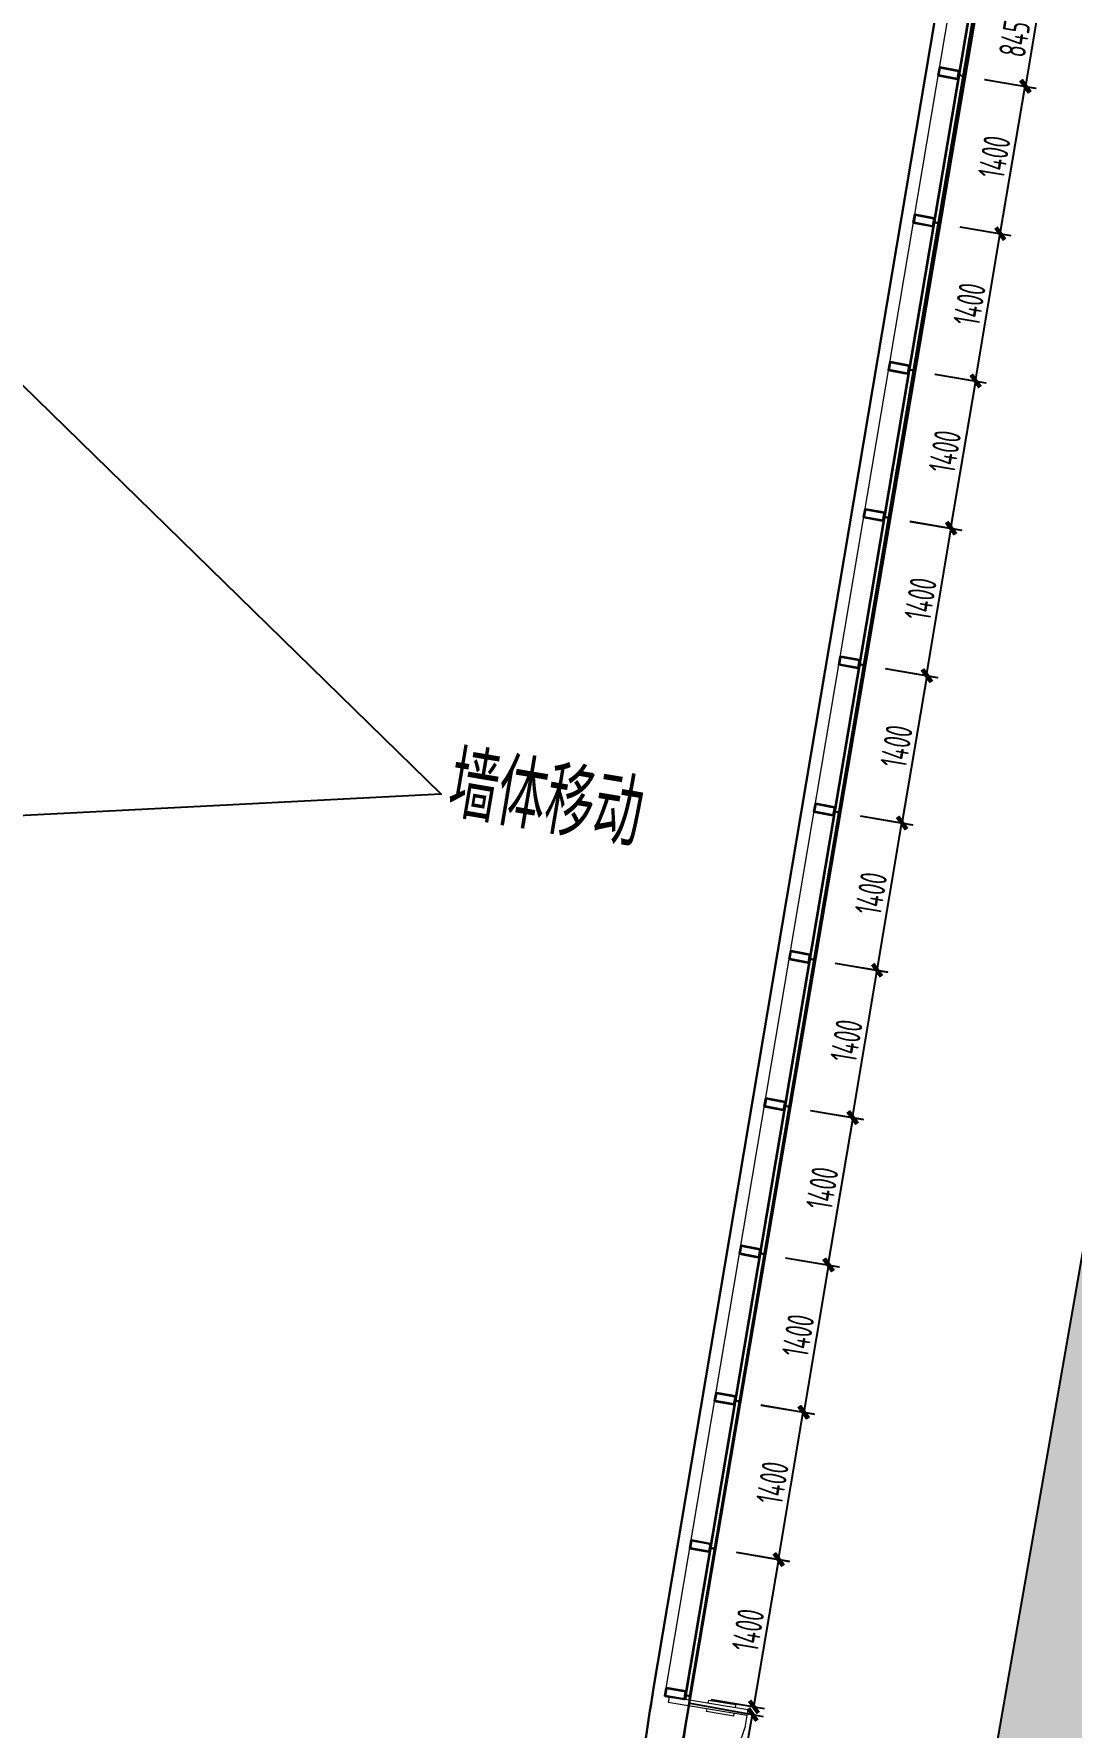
# Model space of a CAD drawing. Extents: x -936 to 12807311, y 101 to 1511157.
# Drawn here: x 12335360 to 12345085, y 1242342 to 1258214 of the extents above; entities that cross this region are included whole.
import ezdxf

# ---------------------------------------------------------------- set-up
doc = ezdxf.new("R2010")
doc.units = 0
doc.header["$LTSCALE"] = 1000
doc.header["$MEASUREMENT"] = 0
for name, color, linetype, lineweight in [('PX-GLAZ-F2$0$PX-GLAZ-F2$0$_EDO-ALUMINIUM-SECTION', 90, 'Continuous', 30), ('PX-GLAZ-F2$0$PX-GLAZ-F2$0$_EDO-ALUMINIUM-VIEW', 94, 'Continuous', 18), ('PX-GLAZ-F2$0$PX-GLAZ-F2$0$_EDO-GLASS-SECTION', 130, 'Continuous', 30), ('PX-GLAZ-F2$0$PX-GLAZ-F2$0$PX-GLAZ-F2$0$板边线', 36, 'Continuous', 30), ('PX-GLAZ-F2$0$PX-GLAZ-F2$0$WINDOW', 4, 'Continuous', 5)]:
    doc.layers.add(name, color=color, linetype=linetype, lineweight=lineweight)
for name, color, linetype in [('PX-GLAZ-F2$0$PX-GLAZ-F2$0$PX-GLAZ-F2$0$幕墙线', 104, 'Continuous'), ('PX-GLAZ-F2$0$PX-GLAZ-F2$0$绿化', 3, 'Continuous'), ('PX-GLAZ-F2$0$PX-PLAN-F2-T1$0$A-DIMS-150', 1, 'Continuous'), ('PX-GLAZ-F2$0$绿化', 3, 'Continuous')]:
    doc.layers.add(name, color=color, linetype=linetype)
doc.layers.add('PX-ST-F2$0$20220620 楼梯修改', color=17, linetype='Continuous', plot=False)
doc.styles.add('PX-GLAZ-F2$0$PX-PLAN-F2-T1$0$XD2008_T3', font='xd-hzs.shx', dxfattribs={"width": 0.7, "bigfont": 'xd-hztxt.shx'})
doc.styles.add('PX-ST-F2$0$Standard', font='gbenor.shx', dxfattribs={"bigfont": 'gbcbig.shx'})
doc.dimstyles.new('PX-GLAZ-F2$0$PX-PLAN-F2-T1$0$XD300$0&&100', dxfattribs={"dimtxt": 250, "dimasz": 100, "dimexe": 100, "dimexo": 200, "dimgap": 50, "dimtad": 1, "dimdec": 0, "dimzin": 0, "dimdsep": 46, "dimtxsty": 'PX-GLAZ-F2$0$PX-PLAN-F2-T1$0$XD2008_T3', "dimblk": 'PX-GLAZ-F2$0$PX-PLAN-F2-T1$0$_ArchTick', "dimcen": 0.09, "dimclrt": 4, "dimazin": 2, "dimtfac": 1, "dimtdec": 0, "dimtix": 1, "dimtmove": 2, "dimatfit": 3, "dimfxl": 0, "dimtolj": 1, "dimtzin": 0, "dimarcsym": 0})

# ---------------------------------------------------------------- blocks, each defined once
blk = doc.blocks.new('PX-ST-F2')
at = {"layer": 'PX-ST-F2$0$20220620 楼梯修改'}
blk.add_lwpolyline([(12332130, 1257969), (12339178, 1251086), (12331365, 1250687)], dxfattribs=at)
at = {"layer": 'PX-ST-F2$0$20220620 楼梯修改', "style": 'PX-ST-F2$0$Standard'}
blk.add_text('墙体移动', height=633.1, rotation=350.4243, dxfattribs=at).set_placement((12339213, 1250885))
blk = doc.blocks.new('PX-GLAZ-F2$0$PX-GLAZ-F2$0$$DorLib2D$00000011')
for p, q in [((-0.5333, 0.4576), (-0.5333, -0.009)), ((-0.5333, 0.4576), (-0.5, 0.4576)), ((-0.5, 0.4576), (-0.5, -0.009)), ((0.5001, 0.4709), (0.5001, 0.0042)), ((0.5334, 0.4709), (0.5001, 0.4709)), ((0.5334, 0.4709), (0.5334, 0.0042)), ((-0.55, 0.3829), (-0.5333, 0.3829)), ((-0.4833, 0.3829), (-0.5, 0.3829)), ((0.4834, 0.3962), (0.5001, 0.3962)), ((0.5501, 0.3962), (0.5334, 0.3962)), ((-0.55, 0.2213), (-0.5333, 0.2213)), ((-0.4833, 0.2213), (-0.5, 0.2213)), ((0.4834, 0.2346), (0.5001, 0.2346)), ((0.5501, 0.2346), (0.5334, 0.2346)), ((0.5334, 0.0042), (0.5001, 0.0042)), ((-0.5333, -0.009), (-0.5, -0.009))]:
    blk.add_line(p, q)
at = {"lineweight": 13}
for p, q in [((-0.55, 0.3829), (-0.55, 0.2213)), ((-0.4833, 0.3829), (-0.4833, 0.2213)), ((0.4834, 0.3962), (0.4834, 0.2346)), ((0.5501, 0.3962), (0.5501, 0.2346))]:
    blk.add_line(p, q, dxfattribs=at)
for centre, radius, start, end in [((-0.4495, 0.0109), 0.4496, 359.14966, 96.44547), ((0.4685, 0.0035), 0.4685, 86.13105, 179.90772)]:
    blk.add_arc(centre, radius, start, end, dxfattribs=at)
blk = doc.blocks.new('PX-GLAZ-F2$0$PX-GLAZ-F2$0$标准块')
at = {"layer": 'PX-GLAZ-F2$0$PX-GLAZ-F2$0$_EDO-ALUMINIUM-SECTION'}
blk.add_line((0, 0), (0, -46, 0), dxfattribs=at)
at = {"layer": 'PX-GLAZ-F2$0$PX-GLAZ-F2$0$_EDO-ALUMINIUM-SECTION', "extrusion": (1.58294e-17, 0.001776, 0.999998)}
for points in [[(40, -49), (40, -85), (40, -233), (-40, -233), (-40, -85), (-40, -46), (40, -46)], [(37, -49), (37, -85), (37, -85), (37, -230), (-37, -230), (-37, -85), (-37, -85), (-37, -49), (37, -49)]]:
    blk.add_lwpolyline(points, close=True, dxfattribs=at)
blk = doc.blocks.new('*U465')
at = {"layer": 'PX-GLAZ-F2$0$PX-GLAZ-F2$0$_EDO-ALUMINIUM-SECTION', "extrusion": (-0.175808, 0.001295, 0.984424), "rotation": 269.3453516404285}
blk.add_blockref('PX-GLAZ-F2$0$PX-GLAZ-F2$0$标准块', (1, 39, -1), dxfattribs=at)
blk = doc.blocks.new('*U466')
at = {"color": 0, "linetype": 'ByBlock', "lineweight": -2}
for p, rotation in [((12344067, 1257781, 49), 80.42337663048723), ((12343834, 1256401, 49), 80.42337663048723), ((12343601, 1255020, 49), 80.42337663048723), ((12343368, 1253640, 49), 80.42337663048723), ((12343135, 1252259, 49), 80.42337663048723), ((12342902, 1250879, 49), 80.42337663048723), ((12342670, 1249498, 49), 80.42337663048723), ((12342437, 1248118, 49), 80.42337663048723), ((12342204, 1246737, 49), 80.42337663048723), ((12341971, 1245357, 49), 80.42337663048723), ((12341738, 1243976, 49), 80.42337663048723), ((12341506, 1242596, 49), 81.51227330112582)]:
    blk.add_blockref('*U465', p, dxfattribs=dict(at, rotation=rotation))
blk = doc.blocks.new('PX-GLAZ-F2$0$PX-PLAN-F2-T1$0$_ArchTick')
at = {"color": 0, "linetype": 'ByBlock', "const_width": 0.4}
blk.add_lwpolyline([(-0.5, -0.5), (0.5, 0.5)], dxfattribs=at)
blk = doc.blocks.new('*D569')
at = {"layer": 'Defpoints', "color": 0, "transparency": 16777216}
for p in [(12341312, 1242601, 41), (12342099, 1242460), (12341021, 1240973, 41)]:
    blk.add_point(p, dxfattribs=at)
at = {"layer": 'PX-GLAZ-F2$0$PX-PLAN-F2-T1$0$A-DIMS-150', "color": 0, "lineweight": -2, "transparency": 16777216}
for p, q in [((12341509, 1242566), (12342197, 1242442)), ((12341808, 1240832), (12342099, 1242460)), ((12341218, 1240938), (12341906, 1240815))]:
    blk.add_line(p, q, dxfattribs=at)
at = {"layer": 'PX-GLAZ-F2$0$PX-PLAN-F2-T1$0$A-DIMS-150', "color": 0, "lineweight": -2, "transparency": 16777216, "xscale": 100, "yscale": 100, "zscale": 100}
for p, rotation in [((12342099, 1242460), 79.85495814286803), ((12341808, 1240832), 259.854958142868)]:
    blk.add_blockref('PX-GLAZ-F2$0$PX-PLAN-F2-T1$0$_ArchTick', p, dxfattribs=dict(at, rotation=rotation))
at = {"layer": 'PX-GLAZ-F2$0$PX-PLAN-F2-T1$0$A-DIMS-150', "color": 4, "transparency": 16777216, "insert": (12341781, 1241677), "char_height": 250, "attachment_point": 5, "rotation": 79.855, "style": 'PX-GLAZ-F2$0$PX-PLAN-F2-T1$0$XD2008_T3'}
blk.add_mtext('\\A1;1654', dxfattribs=at)
blk = doc.blocks.new('*D570')
at = {"layer": 'Defpoints', "color": 0, "transparency": 16777216}
for p in [(12341747, 1244014, 48), (12342346, 1243912), (12341512, 1242634, 41)]:
    blk.add_point(p, dxfattribs=at)
at = {"layer": 'PX-GLAZ-F2$0$PX-PLAN-F2-T1$0$A-DIMS-150', "color": 0, "lineweight": -2, "transparency": 16777216}
for p, q in [((12341944, 1243981), (12342444, 1243896)), ((12342111, 1242532), (12342346, 1243912)), ((12341709, 1242601), (12342210, 1242516))]:
    blk.add_line(p, q, dxfattribs=at)
at = {"layer": 'PX-GLAZ-F2$0$PX-PLAN-F2-T1$0$A-DIMS-150', "color": 0, "lineweight": -2, "transparency": 16777216, "xscale": 100, "yscale": 100, "zscale": 100}
for p, rotation in [((12342346, 1243912), 80.35440581487612), ((12342111, 1242532), 260.3544058148761)]:
    blk.add_blockref('PX-GLAZ-F2$0$PX-PLAN-F2-T1$0$_ArchTick', p, dxfattribs=dict(at, rotation=rotation))
at = {"layer": 'PX-GLAZ-F2$0$PX-PLAN-F2-T1$0$A-DIMS-150', "color": 4, "transparency": 16777216, "insert": (12342056, 1243252), "char_height": 250, "attachment_point": 5, "rotation": 80.3544, "style": 'PX-GLAZ-F2$0$PX-PLAN-F2-T1$0$XD2008_T3'}
blk.add_mtext('\\A1;1400', dxfattribs=at)
blk = doc.blocks.new('*D571')
at = {"layer": 'Defpoints', "color": 0, "transparency": 16777216}
for p in [(12341980, 1245395, 48), (12342574, 1245294), (12341747, 1244014, 48)]:
    blk.add_point(p, dxfattribs=at)
at = {"layer": 'PX-GLAZ-F2$0$PX-PLAN-F2-T1$0$A-DIMS-150', "color": 0, "lineweight": -2, "transparency": 16777216}
for p, q in [((12342177, 1245361), (12342673, 1245278)), ((12342341, 1243914), (12342574, 1245294)), ((12341944, 1243981), (12342440, 1243897))]:
    blk.add_line(p, q, dxfattribs=at)
at = {"layer": 'PX-GLAZ-F2$0$PX-PLAN-F2-T1$0$A-DIMS-150', "color": 0, "lineweight": -2, "transparency": 16777216, "xscale": 100, "yscale": 100, "zscale": 100}
for p, rotation in [((12342574, 1245294), 80.42337663048033), ((12342341, 1243914), 260.4233766304803)]:
    blk.add_blockref('PX-GLAZ-F2$0$PX-PLAN-F2-T1$0$_ArchTick', p, dxfattribs=dict(at, rotation=rotation))
at = {"layer": 'PX-GLAZ-F2$0$PX-PLAN-F2-T1$0$A-DIMS-150', "color": 4, "transparency": 16777216, "insert": (12342285, 1244633), "char_height": 250, "attachment_point": 5, "rotation": 80.4234, "style": 'PX-GLAZ-F2$0$PX-PLAN-F2-T1$0$XD2008_T3'}
blk.add_mtext('\\A1;1400', dxfattribs=at)
blk = doc.blocks.new('*D572')
at = {"layer": 'Defpoints', "color": 0, "transparency": 16777216}
for p in [(12342211, 1246775, 41), (12342814, 1246674), (12341978, 1245395, 41)]:
    blk.add_point(p, dxfattribs=at)
at = {"layer": 'PX-GLAZ-F2$0$PX-PLAN-F2-T1$0$A-DIMS-150', "color": 0, "lineweight": -2, "transparency": 16777216}
for p, q in [((12342408, 1246742), (12342912, 1246657)), ((12342581, 1245293), (12342814, 1246674)), ((12342175, 1245362), (12342679, 1245277))]:
    blk.add_line(p, q, dxfattribs=at)
at = {"layer": 'PX-GLAZ-F2$0$PX-PLAN-F2-T1$0$A-DIMS-150', "color": 0, "lineweight": -2, "transparency": 16777216, "xscale": 100, "yscale": 100, "zscale": 100}
for p, rotation in [((12342814, 1246674), 80.42337663048191), ((12342581, 1245293), 260.4233766304819)]:
    blk.add_blockref('PX-GLAZ-F2$0$PX-PLAN-F2-T1$0$_ArchTick', p, dxfattribs=dict(at, rotation=rotation))
at = {"layer": 'PX-GLAZ-F2$0$PX-PLAN-F2-T1$0$A-DIMS-150', "color": 4, "transparency": 16777216, "insert": (12342525, 1246013), "char_height": 250, "attachment_point": 5, "rotation": 80.4234, "style": 'PX-GLAZ-F2$0$PX-PLAN-F2-T1$0$XD2008_T3'}
blk.add_mtext('\\A1;1400', dxfattribs=at)
blk = doc.blocks.new('*D573')
at = {"layer": 'Defpoints', "color": 0, "transparency": 16777216}
for p in [(12342444, 1248156, 41), (12343040, 1248055), (12342211, 1246775, 41)]:
    blk.add_point(p, dxfattribs=at)
at = {"layer": 'PX-GLAZ-F2$0$PX-PLAN-F2-T1$0$A-DIMS-150', "color": 0, "lineweight": -2, "transparency": 16777216}
for p, q in [((12342641, 1248123), (12343139, 1248039)), ((12342808, 1246675), (12343040, 1248055)), ((12342408, 1246742), (12342906, 1246658))]:
    blk.add_line(p, q, dxfattribs=at)
at = {"layer": 'PX-GLAZ-F2$0$PX-PLAN-F2-T1$0$A-DIMS-150', "color": 0, "lineweight": -2, "transparency": 16777216, "xscale": 100, "yscale": 100, "zscale": 100}
for p, rotation in [((12343040, 1248055), 80.42337663048191), ((12342808, 1246675), 260.4233766304819)]:
    blk.add_blockref('PX-GLAZ-F2$0$PX-PLAN-F2-T1$0$_ArchTick', p, dxfattribs=dict(at, rotation=rotation))
at = {"layer": 'PX-GLAZ-F2$0$PX-PLAN-F2-T1$0$A-DIMS-150', "color": 4, "transparency": 16777216, "insert": (12342751, 1247394), "char_height": 250, "attachment_point": 5, "rotation": 80.4234, "style": 'PX-GLAZ-F2$0$PX-PLAN-F2-T1$0$XD2008_T3'}
blk.add_mtext('\\A1;1400', dxfattribs=at)
blk = doc.blocks.new('*D574')
at = {"layer": 'Defpoints', "color": 0, "transparency": 16777216}
for p in [(12342677, 1249536, 41), (12343267, 1249437), (12342444, 1248156, 41)]:
    blk.add_point(p, dxfattribs=at)
at = {"layer": 'PX-GLAZ-F2$0$PX-PLAN-F2-T1$0$A-DIMS-150', "color": 0, "lineweight": -2, "transparency": 16777216}
for p, q in [((12342874, 1249503), (12343365, 1249420)), ((12343034, 1248056), (12343267, 1249437)), ((12342641, 1248123), (12343132, 1248040))]:
    blk.add_line(p, q, dxfattribs=at)
at = {"layer": 'PX-GLAZ-F2$0$PX-PLAN-F2-T1$0$A-DIMS-150', "color": 0, "lineweight": -2, "transparency": 16777216, "xscale": 100, "yscale": 100, "zscale": 100}
for p, rotation in [((12343267, 1249437), 80.42337663048033), ((12343034, 1248056), 260.4233766304803)]:
    blk.add_blockref('PX-GLAZ-F2$0$PX-PLAN-F2-T1$0$_ArchTick', p, dxfattribs=dict(at, rotation=rotation))
at = {"layer": 'PX-GLAZ-F2$0$PX-PLAN-F2-T1$0$A-DIMS-150', "color": 4, "transparency": 16777216, "insert": (12342978, 1248776), "char_height": 250, "attachment_point": 5, "rotation": 80.4234, "style": 'PX-GLAZ-F2$0$PX-PLAN-F2-T1$0$XD2008_T3'}
blk.add_mtext('\\A1;1400', dxfattribs=at)
blk = doc.blocks.new('*D575')
at = {"layer": 'Defpoints', "color": 0, "transparency": 16777216}
for p in [(12342910, 1250917, 41), (12343498, 1250818), (12342677, 1249536, 41)]:
    blk.add_point(p, dxfattribs=at)
at = {"layer": 'PX-GLAZ-F2$0$PX-PLAN-F2-T1$0$A-DIMS-150', "color": 0, "lineweight": -2, "transparency": 16777216}
for p, q in [((12343107, 1250884), (12343596, 1250801)), ((12343265, 1249437), (12343498, 1250818)), ((12342874, 1249503), (12343364, 1249421))]:
    blk.add_line(p, q, dxfattribs=at)
at = {"layer": 'PX-GLAZ-F2$0$PX-PLAN-F2-T1$0$A-DIMS-150', "color": 0, "lineweight": -2, "transparency": 16777216, "xscale": 100, "yscale": 100, "zscale": 100}
for p, rotation in [((12343498, 1250818), 80.42337663048191), ((12343265, 1249437), 260.4233766304819)]:
    blk.add_blockref('PX-GLAZ-F2$0$PX-PLAN-F2-T1$0$_ArchTick', p, dxfattribs=dict(at, rotation=rotation))
at = {"layer": 'PX-GLAZ-F2$0$PX-PLAN-F2-T1$0$A-DIMS-150', "color": 4, "transparency": 16777216, "insert": (12343209, 1250157), "char_height": 250, "attachment_point": 5, "rotation": 80.4234, "style": 'PX-GLAZ-F2$0$PX-PLAN-F2-T1$0$XD2008_T3'}
blk.add_mtext('\\A1;1400', dxfattribs=at)
blk = doc.blocks.new('*D576')
at = {"layer": 'Defpoints', "color": 0, "transparency": 16777216}
for p in [(12343144, 1252297, 48), (12343736, 1252196), (12342910, 1250917, 41)]:
    blk.add_point(p, dxfattribs=at)
at = {"layer": 'PX-GLAZ-F2$0$PX-PLAN-F2-T1$0$A-DIMS-150', "color": 0, "lineweight": -2, "transparency": 16777216}
for p, q in [((12343341, 1252264), (12343835, 1252180)), ((12343502, 1250816), (12343736, 1252196)), ((12343107, 1250883), (12343600, 1250799))]:
    blk.add_line(p, q, dxfattribs=at)
at = {"layer": 'PX-GLAZ-F2$0$PX-PLAN-F2-T1$0$A-DIMS-150', "color": 0, "lineweight": -2, "transparency": 16777216, "xscale": 100, "yscale": 100, "zscale": 100}
for p, rotation in [((12343736, 1252196), 80.3544194375647), ((12343502, 1250816), 260.3544194375647)]:
    blk.add_blockref('PX-GLAZ-F2$0$PX-PLAN-F2-T1$0$_ArchTick', p, dxfattribs=dict(at, rotation=rotation))
at = {"layer": 'PX-GLAZ-F2$0$PX-PLAN-F2-T1$0$A-DIMS-150', "color": 4, "transparency": 16777216, "insert": (12343447, 1251536), "char_height": 250, "attachment_point": 5, "rotation": 80.3544, "style": 'PX-GLAZ-F2$0$PX-PLAN-F2-T1$0$XD2008_T3'}
blk.add_mtext('\\A1;1400', dxfattribs=at)
blk = doc.blocks.new('*D577')
at = {"layer": 'Defpoints', "color": 0, "transparency": 16777216}
for p in [(12343375, 1253678, 41), (12343961, 1253580), (12343144, 1252297, 48)]:
    blk.add_point(p, dxfattribs=at)
at = {"layer": 'PX-GLAZ-F2$0$PX-PLAN-F2-T1$0$A-DIMS-150', "color": 0, "lineweight": -2, "transparency": 16777216}
for p, q in [((12343573, 1253645), (12344060, 1253563)), ((12343730, 1252199), (12343961, 1253580)), ((12343341, 1252264), (12343829, 1252182))]:
    blk.add_line(p, q, dxfattribs=at)
at = {"layer": 'PX-GLAZ-F2$0$PX-PLAN-F2-T1$0$A-DIMS-150', "color": 0, "lineweight": -2, "transparency": 16777216, "xscale": 100, "yscale": 100, "zscale": 100}
for p, rotation in [((12343961, 1253580), 80.49233079933121), ((12343730, 1252199), 260.4923307993312)]:
    blk.add_blockref('PX-GLAZ-F2$0$PX-PLAN-F2-T1$0$_ArchTick', p, dxfattribs=dict(at, rotation=rotation))
at = {"layer": 'PX-GLAZ-F2$0$PX-PLAN-F2-T1$0$A-DIMS-150', "color": 4, "transparency": 16777216, "insert": (12343673, 1252918), "char_height": 250, "attachment_point": 5, "rotation": 80.4923, "style": 'PX-GLAZ-F2$0$PX-PLAN-F2-T1$0$XD2008_T3'}
blk.add_mtext('\\A1;1400', dxfattribs=at)
blk = doc.blocks.new('*D578')
at = {"layer": 'Defpoints', "color": 0, "transparency": 16777216}
for p in [(12343610, 1255058, 48), (12344191, 1254960), (12343377, 1253678, 48)]:
    blk.add_point(p, dxfattribs=at)
at = {"layer": 'PX-GLAZ-F2$0$PX-PLAN-F2-T1$0$A-DIMS-150', "color": 0, "lineweight": -2, "transparency": 16777216}
for p, q in [((12343807, 1255025), (12344289, 1254943)), ((12343958, 1253580), (12344191, 1254960)), ((12343574, 1253644), (12344056, 1253563))]:
    blk.add_line(p, q, dxfattribs=at)
at = {"layer": 'PX-GLAZ-F2$0$PX-PLAN-F2-T1$0$A-DIMS-150', "color": 0, "lineweight": -2, "transparency": 16777216, "xscale": 100, "yscale": 100, "zscale": 100}
for p, rotation in [((12344191, 1254960), 80.42337663048033), ((12343958, 1253580), 260.4233766304803)]:
    blk.add_blockref('PX-GLAZ-F2$0$PX-PLAN-F2-T1$0$_ArchTick', p, dxfattribs=dict(at, rotation=rotation))
at = {"layer": 'PX-GLAZ-F2$0$PX-PLAN-F2-T1$0$A-DIMS-150', "color": 4, "transparency": 16777216, "insert": (12343901, 1254299), "char_height": 250, "attachment_point": 5, "rotation": 80.4234, "style": 'PX-GLAZ-F2$0$PX-PLAN-F2-T1$0$XD2008_T3'}
blk.add_mtext('\\A1;1400', dxfattribs=at)
blk = doc.blocks.new('*D579')
at = {"layer": 'Defpoints', "color": 0, "transparency": 16777216}
for p in [(12343843, 1256439, 48), (12344421, 1256341), (12343610, 1255058, 48)]:
    blk.add_point(p, dxfattribs=at)
at = {"layer": 'PX-GLAZ-F2$0$PX-PLAN-F2-T1$0$A-DIMS-150', "color": 0, "lineweight": -2, "transparency": 16777216}
for p, q in [((12344040, 1256405), (12344519, 1256324)), ((12344188, 1254961), (12344421, 1256341)), ((12343807, 1255025), (12344286, 1254944))]:
    blk.add_line(p, q, dxfattribs=at)
at = {"layer": 'PX-GLAZ-F2$0$PX-PLAN-F2-T1$0$A-DIMS-150', "color": 0, "lineweight": -2, "transparency": 16777216, "xscale": 100, "yscale": 100, "zscale": 100}
for p, rotation in [((12344421, 1256341), 80.42337663048191), ((12344188, 1254961), 260.4233766304819)]:
    blk.add_blockref('PX-GLAZ-F2$0$PX-PLAN-F2-T1$0$_ArchTick', p, dxfattribs=dict(at, rotation=rotation))
at = {"layer": 'PX-GLAZ-F2$0$PX-PLAN-F2-T1$0$A-DIMS-150', "color": 4, "transparency": 16777216, "insert": (12344132, 1255680), "char_height": 250, "attachment_point": 5, "rotation": 80.4234, "style": 'PX-GLAZ-F2$0$PX-PLAN-F2-T1$0$XD2008_T3'}
blk.add_mtext('\\A1;1400', dxfattribs=at)
blk = doc.blocks.new('*D580')
at = {"layer": 'Defpoints', "color": 0, "transparency": 16777216}
for p in [(12344076, 1257819, 48), (12344653, 1257722), (12343843, 1256439, 48)]:
    blk.add_point(p, dxfattribs=at)
at = {"layer": 'PX-GLAZ-F2$0$PX-PLAN-F2-T1$0$A-DIMS-150', "color": 0, "lineweight": -2, "transparency": 16777216}
for p, q in [((12344273, 1257786), (12344752, 1257705)), ((12344420, 1256341), (12344653, 1257722)), ((12344040, 1256405), (12344519, 1256324))]:
    blk.add_line(p, q, dxfattribs=at)
at = {"layer": 'PX-GLAZ-F2$0$PX-PLAN-F2-T1$0$A-DIMS-150', "color": 0, "lineweight": -2, "transparency": 16777216, "xscale": 100, "yscale": 100, "zscale": 100}
for p, rotation in [((12344653, 1257722), 80.42337663048191), ((12344420, 1256341), 260.4233766304819)]:
    blk.add_blockref('PX-GLAZ-F2$0$PX-PLAN-F2-T1$0$_ArchTick', p, dxfattribs=dict(at, rotation=rotation))
at = {"layer": 'PX-GLAZ-F2$0$PX-PLAN-F2-T1$0$A-DIMS-150', "color": 4, "transparency": 16777216, "insert": (12344364, 1257060), "char_height": 250, "attachment_point": 5, "rotation": 80.4234, "style": 'PX-GLAZ-F2$0$PX-PLAN-F2-T1$0$XD2008_T3'}
blk.add_mtext('\\A1;1400', dxfattribs=at)
blk = doc.blocks.new('*D581')
at = {"layer": 'Defpoints', "color": 0, "transparency": 16777216}
for p in [(12344215, 1258652, 41), (12344798, 1258555), (12344076, 1257819, 48)]:
    blk.add_point(p, dxfattribs=at)
at = {"layer": 'PX-GLAZ-F2$0$PX-PLAN-F2-T1$0$A-DIMS-150', "color": 0, "lineweight": -2, "transparency": 16777216}
for p, q in [((12344412, 1258619), (12344896, 1258539)), ((12344659, 1257722), (12344798, 1258555)), ((12344273, 1257786), (12344757, 1257705))]:
    blk.add_line(p, q, dxfattribs=at)
at = {"layer": 'PX-GLAZ-F2$0$PX-PLAN-F2-T1$0$A-DIMS-150', "color": 0, "lineweight": -2, "transparency": 16777216, "xscale": 100, "yscale": 100, "zscale": 100}
for p, rotation in [((12344798, 1258555), 80.5377125709371), ((12344659, 1257722), 260.5377125709372)]:
    blk.add_blockref('PX-GLAZ-F2$0$PX-PLAN-F2-T1$0$_ArchTick', p, dxfattribs=dict(at, rotation=rotation))
at = {"layer": 'PX-GLAZ-F2$0$PX-PLAN-F2-T1$0$A-DIMS-150', "color": 4, "transparency": 16777216, "insert": (12344555, 1258167), "char_height": 250, "attachment_point": 5, "rotation": 80.5377, "style": 'PX-GLAZ-F2$0$PX-PLAN-F2-T1$0$XD2008_T3'}
blk.add_mtext('\\A1;845', dxfattribs=at)
blk = doc.blocks.new('PX-GLAZ-F2')
at = {"layer": 'PX-GLAZ-F2$0$绿化', "ltscale": 100}
h = blk.add_hatch(dxfattribs=at)
h.set_pattern_fill('CROSS', color=256, scale=200)
h.set_pattern_definition([(0, (0, 0), (317.5, 317.5), [158.75, -476.25]), (90, (79.38, -79.38), (-317.5, 317.5), [158.75, -476.25])])
edge = h.paths.add_edge_path()
edge.add_spline(control_points=[(12248706, 1227659.1), (12249131.2, 1228506.9), (12249645.7, 1229303.6), (12250243.3, 1230039.9)], knot_values=[0, 0, 0, 0, 0.216924, 0.216924, 0.216924, 0.216924], weights=[1, 0.9960825, 0.9960825, 1], degree=3, periodic=0)
edge.add_spline(control_points=[(12250243.3, 1230039.9), (12252309.9, 1232880.9), (12254376.5, 1235721.8), (12256443.1, 1238562.8)], knot_values=[0.216924, 0.216924, 0.216924, 0.216924, 1.216924, 1.216924, 1.216924, 1.216924], weights=[1, 1, 1, 1], degree=3, periodic=0)
edge.add_spline(control_points=[(12256443.1, 1238562.8), (12256855.1, 1239129.1), (12257479, 1239447.2), (12258179.2, 1239448.1)], knot_values=[1.216924, 1.216924, 1.216924, 1.216924, 2.1576116, 2.1576116, 2.1576116, 2.1576116], weights=[1, 0.9276084, 0.9276084, 1], degree=3, periodic=0)
edge.add_spline(control_points=[(12258179.2, 1239448.1), (12258879.5, 1239448.9), (12259504.2, 1239132.3), (12259917.5, 1238567)], knot_values=[2.1576116, 2.1576116, 2.1576116, 2.1576116, 3.0982992, 3.0982992, 3.0982992, 3.0982992], weights=[1, 0.9276084, 0.9276084, 1], degree=3, periodic=0)
edge.add_spline(control_points=[(12259917.5, 1238567), (12260548, 1237710.5), (12261178.5, 1236854), (12261808.9, 1235997.5)], knot_values=[3.0982992, 3.0982992, 3.0982992, 3.0982992, 4.0982992, 4.0982992, 4.0982992, 4.0982992], weights=[1, 1, 1, 1], degree=3, periodic=0)
edge.add_spline(control_points=[(12261808.9, 1235997.5), (12263521.2, 1233671.3), (12265804.9, 1231902.8), (12268485.4, 1230826.9)], knot_values=[4.0982992, 4.0982992, 4.0982992, 4.0982992, 4.6528594, 4.6528594, 4.6528594, 4.6528594], weights=[1, 0.9745357, 0.9745357, 1], degree=3, periodic=0)
edge.add_spline(control_points=[(12268485.4, 1230826.9), (12268662.4, 1231007.2), (12268731.6, 1231250.2), (12268676.3, 1231496.7)], knot_values=[4.6528594, 4.6528594, 4.6528594, 4.6528594, 5.6498533, 5.6498533, 5.6498533, 5.6498533], weights=[1, 0.9188681, 0.9188681, 1], degree=3, periodic=0)
edge.add_spline(control_points=[(12268676.3, 1231496.7), (12268617.1, 1231738.6), (12268468.8, 1231938.7), (12268254.4, 1232065.5)], knot_values=[5.6498533, 5.6498533, 5.6498533, 5.6498533, 6.4465126, 6.4465126, 6.4465126, 6.4465126], weights=[1, 0.9478068, 0.9478068, 1], degree=3, periodic=0)
edge.add_spline(control_points=[(12268254.4, 1232065.5), (12267103.1, 1232776.1), (12266083.6, 1233665.5), (12265223.4, 1234709.7)], knot_values=[6.4465126, 6.4465126, 6.4465126, 6.4465126, 6.7752636, 6.7752636, 6.7752636, 6.7752636], weights=[1, 0.9910138, 0.9910138, 1], degree=3, periodic=0)
edge.add_spline(control_points=[(12265223.4, 1234709.7), (12264096, 1236051.5), (12262129.6, 1238391.9), (12260372, 1242231), (12256480.6, 1243543.3), (12252849.4, 1241495), (12250340.6, 1238037), (12248070.6, 1234565), (12247519.7, 1230670.2), (12248353, 1228555.3), (12248706, 1227659.1)], knot_values=[6.7752636, 6.7752636, 6.7752636, 6.7752636, 5292.8749688, 9226.3852839, 12034.2999802, 16515.783225, 20509.8368597, 24941.2220346, 28831.152857, 31691.1016259, 31691.1016259, 31691.1016259, 31691.1016259], weights=[1, 1, 1, 1, 1, 1, 1, 1, 1, 1, 1], degree=3, periodic=0)
edge = h.paths.add_edge_path()
edge.add_line((12350572.1, 1250171.9), (12345847.5, 1250548.3))
edge.add_line((12345847.5, 1250548.3), (12342141.8, 1229321))
edge.add_arc((12336175.4, 1230692.1), 6121.9, 302.60421, 347.05847, ccw=False)
edge.add_arc((12345389.7, 1216855.3), 10503.8, 124.27677, 148.99986)
edge.add_arc((12344287.8, 1217517.4), 9218.3, 148.99986, 195.78563)
edge.add_arc((12226671.4, 1184267.2), 113007.7, 14.3349, 15.785626, ccw=False)
edge.add_arc((12324166, 1209181.5), 12380.1, -17.80782, 14.3349, ccw=False)
edge.add_line((12335952.9, 1205395.4), (12334257.7, 1200117.8))
edge.add_arc((12334246.6, 1197712), 2405.9, 11.27506, 89.73573, ccw=False)
edge.add_arc((12335021.7, 1197866.5), 1615.6, -9.56278, 11.27506, ccw=False)
edge.add_arc((12318788.1, 1200601.3), 18077.9, 349.66451, 350.43722, ccw=False)
edge.add_line((12336572.7, 1197357.9), (12337158.7, 1197228.4))
edge.add_line((12337158.7, 1197228.4), (12338932.8, 1205257.3))
edge.add_arc((12331756, 1206843.1), 7350, 347.53975, 385.14259)
edge.add_line((12338409.6, 1209966), (12337135.1, 1212681.5))
edge.add_arc((12343155, 1215506.9), 6650, 136.3842, 205.14259, ccw=False)
edge.add_line((12338340.5, 1220094.1), (12341350.4, 1223253.1))
edge.add_arc((12336029.1, 1228323.2), 7350, 316.3842, 350.09754)
edge.add_line((12343269.6, 1227059.2), (12347090.2, 1248944.5))
edge.add_line((12347090.2, 1248944.5), (12351754.6, 1248573))
edge.add_arc((12350316, 1248745.8), 1448.9, 353.14964, 439.81841)
edge = h.paths.add_edge_path()
edge.add_line((12329890.5, 1220636.8), (12332760, 1212631.4))
edge.add_line((12332760, 1212631.4), (12329676.6, 1211775.2))
edge.add_line((12329676.6, 1211775.2), (12331314.6, 1212230))
edge.add_line((12331314.6, 1212230), (12332557.8, 1207752.6))
edge.add_line((12332557.8, 1207752.6), (12330392.5, 1207151.4))
edge.add_arc((12335853.3, 1214426.6), 9096.6, 186.95866, 233.10806, ccw=False)
edge.add_arc((12340898.8, 1215042.4), 14179.5, 162.97302, 186.95866, ccw=False)
edge.add_arc((12329376.2, 1218571.1), 2128.8, 76.01983, 162.97302, ccw=False)
edge = h.paths.add_edge_path()
edge.add_spline(control_points=[(12297159.8, 1230058.2), (12297328.4, 1230848.4), (12297611.5, 1232175), (12298661.8, 1234113.7), (12300752.4, 1233643.1), (12302179.5, 1231710.5), (12305502.7, 1231446.7), (12308858, 1230950.4), (12312135.6, 1229259.9), (12315220.2, 1226420), (12318080.9, 1222865.1), (12322418.9, 1219690.6), (12322542.4, 1214282.7), (12320895.5, 1209063.7), (12315723.8, 1207150.9), (12311909, 1207413.1), (12309758.9, 1207758.4), (12309129.1, 1207859.5), (12310995.9, 1207584.2), (12312844.4, 1207963.6), (12314451.8, 1208952), (12317354.8, 1210737), (12318732.3, 1213854), (12318097.8, 1217202.3), (12317569.7, 1221919.1), (12314841.7, 1225803.1), (12310583.9, 1227900.3), (12307035.2, 1229914.1), (12303029.1, 1230689.2), (12298985.3, 1230144.5), (12298893.7, 1229984.7), (12298802.1, 1229824.9), (12298710.5, 1229665.1), (12298697.1, 1229625.6), (12298683.7, 1229586), (12298670.3, 1229546.5), (12298166.8, 1229717.1), (12297663.3, 1229887.7), (12297159.8, 1230058.2)], knot_values=[0, 0, 0, 0, 2509.7004078, 4213.3598332, 5630.1776835, 7984.5189108, 11137.8176945, 14924.0914678, 18297.5573608, 21965.6588708, 27403.8026942, 32175.7889264, 37032.3805134, 42474.2608416, 47438.6991661, 52055.119781, 53967.6326245, 53967.6326245, 53967.6326245, 53968.3303403, 53968.3303403, 53968.3303403, 53969.5371147, 53969.5371147, 53969.5371147, 53970.5387264, 53970.5387264, 53970.5387264, 53971.188756, 53971.188756, 53971.188756, 53972.188756, 53972.188756, 53972.188756, 53973.188756, 53973.188756, 53973.188756, 53974.188756, 53974.188756, 53974.188756, 53974.188756], weights=[1, 1, 1, 1, 1, 1, 1, 1, 1, 1, 1, 1, 1, 1, 1, 1, 1, 1, 0.9598425, 0.9598425, 1, 0.8822789, 0.8822789, 1, 0.9181306, 0.9181306, 1, 0.9650973, 0.9650973, 1, 1, 1, 1, 1, 1, 1, 1, 1, 1], degree=3, periodic=0)
edge = h.paths.add_edge_path()
edge.add_arc((12264417, 1231062), 31784.2, 288.69408, 306.13039)
edge.add_arc((12282712.2, 1205688.8), 536.1, 326.20587, 388.29705)
edge.add_arc((12282257.3, 1205342), 1104.7, 32.95484, 44.08798)
edge.add_arc((12296904.8, 1178998.3), 30446.8, 117.06634, 124.81688)
edge.add_arc((12270335.2, 1229379), 26995.3, 242.81788, 289.89359, ccw=False)
edge.add_arc((12269712.4, 1219643.1), 18465.3, 214.97876, 230.64533, ccw=False)
edge.add_arc((12280518, 1228316.3), 32304.1, 208.46123, 216.59643, ccw=False)
edge.add_line((12252118.2, 1212921.4), (12251073.7, 1212284.2))
edge.add_arc((12251548.3, 1211765), 703.4, 132.4299, 196.5559)
edge.add_arc((12269478.4, 1221332.5), 21012.7, 207.7011, 284.11957)
edge = h.paths.add_edge_path()
edge.add_arc((12233920.3, 1265851.6), 16144.8, -7.15606, 23.05907, ccw=False)
edge.add_arc((12272144.2, 1259604.6), 22605.3, 169.19974, 186.44518)
edge.add_line((12249681.8, 1257067.1), (12250208.3, 1252638.7))
edge.add_line((12250208.3, 1252638.7), (12250862.7, 1252716.6))
edge.add_arc((12273478.7, 1255109.2), 22742.2, 165.02933, 186.03914, ccw=False)
edge.add_arc((12521635.5, 1188752), 279617.8, 164.395979, 165.029333, ccw=False)
edge.add_arc((12246304.4, 1265646.6), 6249.3, 344.39598, 373.49578)
edge.add_arc((12241392.1, 1264467.7), 11301.1, 13.49578, 45.22187)
edge.add_line((12249352.2, 1272489.7), (12248777.5, 1272176.5))
edge.add_spline(control_points=[(12272311.3, 1185673.5), (12273059.3, 1190105.5), (12273807.4, 1194537.4), (12273916.6, 1195057.1), (12273551.9, 1195443.1), (12273187.2, 1195829.1), (12272662.2, 1195749.5), (12269776.4, 1195164.7), (12266890.5, 1194579.8), (12265653.8, 1194222), (12265338.4, 1192973.8), (12264835.5, 1189992.8), (12264332.5, 1187011.7), (12264187.7, 1185999.1), (12265170.5, 1185715.3), (12268131.7, 1185215.7), (12271092.9, 1184716.1), (12272121.2, 1184661.4), (12272311.3, 1185673.5)], knot_values=[0, 0, 0, 1, 1, 1.9642314, 1.9642314, 2.9284628, 2.9284628, 3.9284628, 3.9284628, 4.9701511, 4.9701511, 5.9701511, 5.9701511, 7.4018385, 7.4018385, 8.4018385, 8.4018385, 9.840172, 9.840172, 9.840172], weights=[1, 1, 1, 0.886016, 1, 0.886016, 1, 1, 1, 0.8673994, 1, 1, 1, 0.7545398, 1, 1, 1, 0.7523549, 1], degree=2, periodic=0)
at = {"layer": 'PX-GLAZ-F2$0$PX-GLAZ-F2$0$_EDO-ALUMINIUM-VIEW', "elevation": 41.4}
for points in [[(12341277.8, 1242633.8, 0.000176), (12341283.3, 1242670.5), (12343992.7, 1258729.4)], [(12341462.1, 1242603, 0.0001825), (12341467.8, 1242641.3), (12344176.9, 1258698.3)]]:
    blk.add_lwpolyline(points, format="xyb", dxfattribs=at)
at = {"layer": 'PX-GLAZ-F2$0$PX-GLAZ-F2$0$_EDO-GLASS-SECTION', "elevation": 41.4}
blk.add_lwpolyline([(12340357.2, 1235801.2), (12352887.6, 1309653.9)], dxfattribs=at)
at = {"layer": 'PX-GLAZ-F2$0$PX-GLAZ-F2$0$_EDO-GLASS-SECTION'}
for points, elevation in [([(12341466.9, 1242602.1, 0.0001829), (12341472.6, 1242640.5), (12344181.7, 1258697.5)], 41.4), ([(12341505.7, 1242595.8, 0.0001841), (12341511.4, 1242634.4), (12344220.5, 1258691)], 48.8)]:
    blk.add_lwpolyline(points, format="xyb", dxfattribs=dict(at, elevation=elevation))
at = {"layer": 'PX-GLAZ-F2$0$PX-GLAZ-F2$0$PX-GLAZ-F2$0$幕墙线'}
blk.add_lwpolyline([(12350178.6, 1274579.6), (12348342, 1260500.2), (12344631.3, 1261126.2), (12344547.2, 1260628), (12344199.6, 1258567.5), (12341511.4, 1242634.2, -0.009871), (12341163.2, 1240570.3)], format="xyb", dxfattribs=at)
at = {"layer": 'PX-GLAZ-F2$0$PX-GLAZ-F2$0$PX-GLAZ-F2$0$板边线', "color": 30}
blk.add_lwpolyline([(12340818.6, 1240631.9, 0.0099037), (12341165.7, 1242689), (12343854.5, 1258625.7), (12344202.1, 1260686.2), (12344344.4, 1261529.6), (12348368.4, 1260850.7), (12347872.6, 1257911.9), (12353048, 1257224.1), (12356660.4, 1282021.1), (12354828.6, 1284165.2), (12356934.3, 1285964.3), (12360293, 1308488), (12363496, 1307683.7), (12354772.2, 1247863.5), (12351758.3, 1248372), (12347255.9, 1248730.7), (12343466.6, 1227024.9, -0.1481725)], format="xyb", dxfattribs=at)
at = {"layer": 'PX-GLAZ-F2$0$PX-GLAZ-F2$0$PX-GLAZ-F2$0$板边线'}
blk.add_lwpolyline([(12340818.6, 1240631.9, 0.0099037), (12341165.7, 1242689), (12343854.5, 1258625.7), (12344202.1, 1260686.2), (12344344.4, 1261529.6), (12348042, 1260905.7), (12349831.5, 1274624.9, 0.1994372), (12348420.1, 1279846.5, 0.1886803), (12344013.6, 1282488.5), (12330559.5, 1284758.4), (12326662.5, 1261637), (12326366.1, 1261687), (12326283.4, 1261184.7), (12323228.6, 1261701.7)], format="xyb", dxfattribs=at)
at = {"layer": 'PX-GLAZ-F2$0$PX-GLAZ-F2$0$绿化', "ltscale": 100}
blk.add_lwpolyline([(12350572.1, 1250171.9), (12345847.5, 1250548.3), (12342141.8, 1229321, -0.1964381), (12339474.1, 1225534.9, 0.1082953), (12336386.2, 1222265.2, 0.2070253), (12335417.2, 1215009.7, -0.0063301), (12336160.6, 1212246.7, -0.1411759), (12335952.9, 1205395.4), (12334257.7, 1200117.8, -0.3563823), (12336606.1, 1198182.3, -0.0911736), (12336614.8, 1197598.1, -0.0033716), (12336572.7, 1197357.9), (12337158.7, 1197228.4), (12338932.8, 1205257.3, 0.1655617), (12338409.6, 1209966), (12337135.1, 1212681.5, -0.3093528), (12338340.5, 1220094.1), (12341350.4, 1223253.1, 0.1481725), (12343269.6, 1227059.2), (12347090.2, 1248944.5), (12351754.6, 1248573, 0.3972852)], format="xyb", close=True, dxfattribs=at)
at = {"layer": 'PX-GLAZ-F2$0$绿化', "ltscale": 100}
blk.add_lwpolyline([(12350572.1, 1250171.9), (12345847.5, 1250548.3), (12342141.8, 1229321, -0.1964381), (12339474.1, 1225534.9, 0.1082953), (12336386.2, 1222265.2, 0.2070253), (12335417.2, 1215009.7, -0.0063301), (12336160.6, 1212246.7, -0.1411759), (12335952.9, 1205395.4), (12334257.7, 1200117.8, -0.3563823), (12336606.1, 1198182.3, -0.0911736), (12336614.8, 1197598.1, -0.0033716), (12336572.7, 1197357.9), (12337158.7, 1197228.4), (12338932.8, 1205257.3, 0.1655617), (12338409.6, 1209966), (12337135.1, 1212681.5, -0.3093528), (12338340.5, 1220094.1), (12341350.4, 1223253.1, 0.1481725), (12343269.6, 1227059.2), (12347090.2, 1248944.5), (12351754.6, 1248573, 0.3972852)], format="xyb", close=True, dxfattribs=at)
at = {"color": 2}
blk.add_blockref('*U466', (0, 0), dxfattribs=at)
at = {"layer": 'PX-GLAZ-F2$0$PX-GLAZ-F2$0$WINDOW', "xscale": -1600, "yscale": 1600, "zscale": 1600, "rotation": 260.5898369948465}
blk.add_blockref('PX-GLAZ-F2$0$PX-GLAZ-F2$0$$DorLib2D$00000011', (12341170.3, 1241786.2, 41.4), dxfattribs=at)
at = {"layer": 'PX-GLAZ-F2$0$PX-PLAN-F2-T1$0$A-DIMS-150'}
for p1, p2, distance, picture, middle in [((12344075.8, 1257819, 47.7), (12344214.7, 1258652.2, 41.1), -590.9, '*D581', (12344555.5, 1258167.2)), ((12343842.9, 1256438.5, 47.7), (12344075.8, 1257819, 47.7), -585.6, '*D580', (12344364.2, 1257060.5)), ((12343610, 1255058.1, 47.7), (12343842.9, 1256438.5, 47.7), -586, '*D579', (12344131.7, 1255679.9)), ((12343377.1, 1253677.6, 47.7), (12343610, 1255058.1, 47.7), -588.7, '*D578', (12343901.5, 1254299)), ((12343144.1, 1252297.1, 47.7), (12343375.4, 1253677.9, 41.4), -594.2, '*D577', (12343673.2, 1252918.2)), ((12342909.6, 1250916.9, 41.4), (12343144.1, 1252297.1, 47.7), -600.8, '*D576', (12343446.6, 1251535.6)), ((12342676.7, 1249536.4, 41.4), (12342909.6, 1250916.9, 41.4), -596.6, '*D575', (12343208.8, 1250156.5)), ((12342443.8, 1248155.9, 41.4), (12342676.7, 1249536.4, 41.4), -598.3, '*D574', (12342977.6, 1248775.7)), ((12342210.8, 1246775.4, 41.4), (12342443.8, 1248155.9, 41.4), -605.1, '*D573', (12342751.4, 1247394.1)), ((12341977.9, 1245394.9, 41.4), (12342210.8, 1246775.4, 41.4), -611.4, '*D572', (12342524.7, 1246012.6)), ((12341746.7, 1244014.1, 47.7), (12341979.6, 1245394.6, 47.7), -603, '*D571', (12342285.2, 1244633.2)), ((12341512.1, 1242634.2, 41.4), (12341746.7, 1244014.1, 47.7), -607.8, '*D570', (12342056.1, 1243251.7)), ((12341020.9, 1240973, 41.4), (12341312.2, 1242600.8, 41.4), -799.3, '*D569', (12341781.1, 1241676.9))]:
    dim = blk.add_aligned_dim(p1=p1, p2=p2, distance=distance, dimstyle='PX-GLAZ-F2$0$PX-PLAN-F2-T1$0$XD300$0&&100', dxfattribs=at)
    dim.commit()
    dim.dimension.update_dxf_attribs({"geometry": picture, "text_midpoint": middle})

msp = doc.modelspace()

# ---------------------------------------------------------------- block references
for name in ['PX-GLAZ-F2', 'PX-ST-F2']:
    msp.add_blockref(name, (0, 0))

doc.saveas('drawing.dxf')
